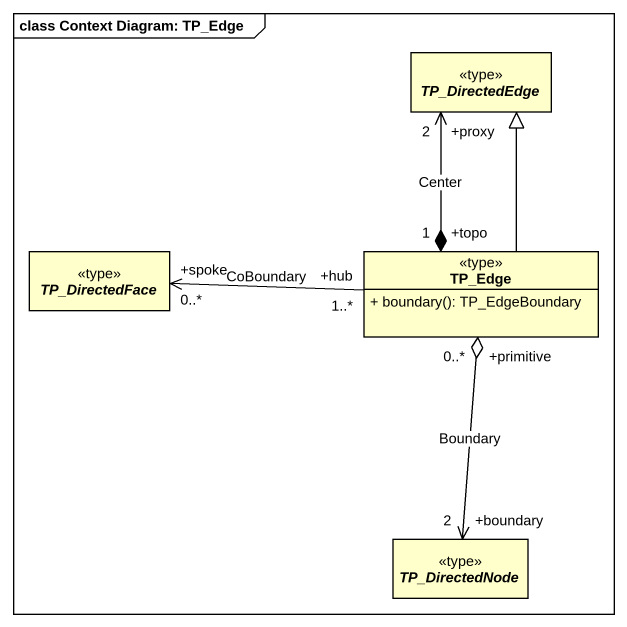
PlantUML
@startuml
mainframe class Context Diagram: TP_Edge
hide circle
hide empty members
skinparam classAttributeIconSize 0
abstract class TP_DirectedEdge <<type>>
abstract class TP_DirectedFace <<type>>
class TP_Edge <<type>> {
  + boundary(): TP_EdgeBoundary
}
abstract class TP_DirectedNode <<type>>
TP_DirectedEdge "+proxy\n2" <--* "+topo\n1" TP_Edge : Center
TP_Edge -up-|> TP_DirectedEdge
TP_Edge "+hub\n1..*" -left-> "+spoke\n0..*" TP_DirectedFace : CoBoundary
TP_DirectedNode "+boundary\n2" <-up-o "+primitive\n0..*" TP_Edge : Boundary
@enduml
